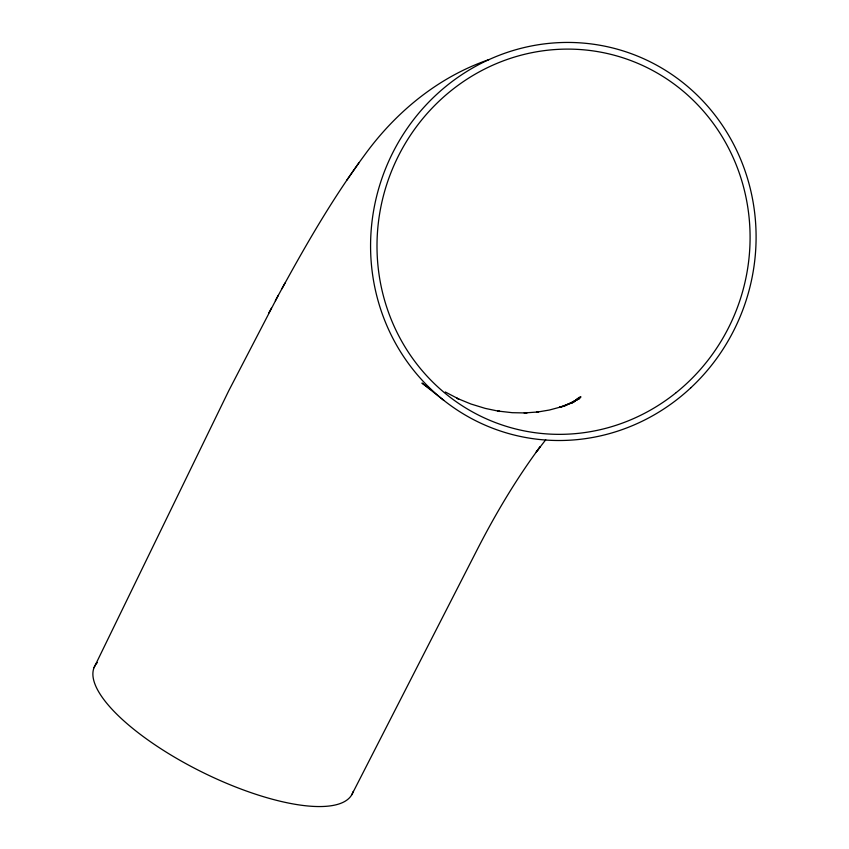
<?xml version="1.0" encoding="UTF-8"?>
<svg xmlns="http://www.w3.org/2000/svg" width="849" height="849" viewBox="0 0 849 849"><rect width="100%" height="100%" fill="white"/><g stroke="black" fill="none" stroke-linecap="round" stroke-linejoin="round"><path stroke-width="1.27" d="M94.048 667.654L228.774 390.71L278.249 295.42M351.741 794.813L477.541 548.974C495.784 513.433 516.266 478.974 540.07 446.861L536.228 452.071L545.727 439.782M281.889 288.798C306.935 243.016 333.169 197.7 364.179 155.643C395.379 112.386 438.042 77.11 488.907 59.621M268.815 312.92L271.457 308.038M275.373 300.716L284.999 283.078M358.809 163.008L346.891 180.105M573.722 401.97L579.517 397.215L573.372 402.012M572.099 403.073L580.949 396.865L570.273 403.53L579.825 398.372L563.396 406.459L572.077 402.596L559.183 407.435L563.025 406.363L549.388 410.025L536.674 412.179M536.472 412.232L538.595 411.914L524.162 412.975L526.985 412.975L512.276 412.688L497.599 411.022L499.912 411.457L485.267 408.401L470.908 403.997L456.964 398.266L458.778 399.041L445.29 391.983M431.112 389.744L421.953 383.058L443.772 400.335M353.205 791.417A143.714 46.992 26.3 0 1 199.419 770.754A143.714 46.992 26.3 0 1 97.444 662.464M690.672 387.919A199.727 192.065 -72.5 0 0 624.97 51.502A199.727 192.065 -72.5 0 0 374.335 284.999A199.727 192.065 -72.5 0 0 690.672 387.919M676.229 392.578A193.275 185.857 -72.5 0 0 635.933 62.571A193.275 185.857 -72.5 0 0 378.452 270.035A193.275 185.857 -72.5 0 0 676.229 392.578"/></g></svg>
